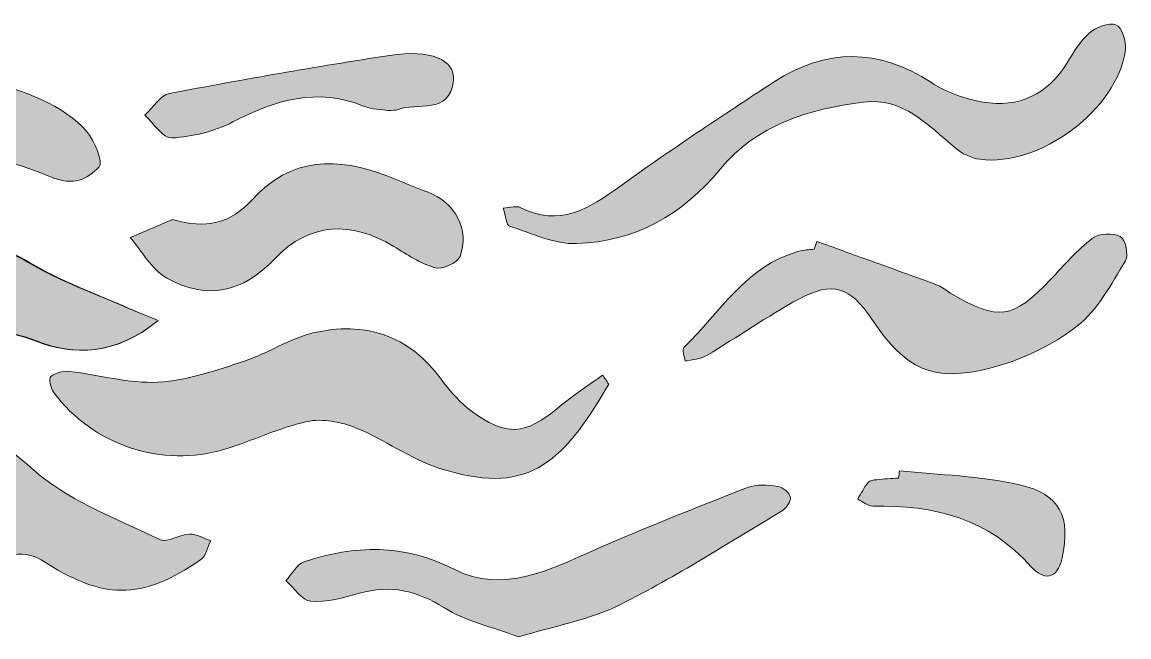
# Model space of a CAD drawing. Header units: centimetres. Extents: x -3.2 to 24.3, y 7.3 to 22.4.
# Drawn here: x 20.764 to 24.186, y 16.534 to 18.434 of the extents above; entities that cross this region are included whole.
import ezdxf

# ---------------------------------------------------------------- set-up
doc = ezdxf.new("R2010")
doc.units = ezdxf.units.CM
doc.header["$MEASUREMENT"] = 0
doc.layers.add('Layer 1', color=7, linetype='Continuous', lineweight=0)

msp = doc.modelspace()

# ---------------------------------------------------------------- hatches: boundary and pattern name
at = {"layer": 'Layer 1', "true_color": 0x000000, "transparency": 33554687}
h = msp.add_hatch(color=18, dxfattribs=at)
h.dxf.hatch_style = 2
edge = h.paths.add_edge_path()
edge.add_spline(control_points=[(22.2516, 17.8587), (22.2754, 17.86), (22.2931, 17.8666), (22.3045, 17.8607), (22.4255, 17.7991), (22.5168, 17.857), (22.6123, 17.9257), (22.7682, 18.0377), (22.9283, 18.1441), (23.0891, 18.2489), (23.2504, 18.3539), (23.4123, 18.3534), (23.576, 18.2467), (23.6226, 18.2164), (23.6799, 18.196), (23.7349, 18.1866), (23.8462, 18.1677), (23.9348, 18.21), (23.9956, 18.3078), (24.0159, 18.3404), (24.0358, 18.3756), (24.0641, 18.3999), (24.0852, 18.4179), (24.1245, 18.4337), (24.1465, 18.4256), (24.1641, 18.4192), (24.1791, 18.3736), (24.1758, 18.348), (24.1522, 18.1651), (23.9114, 17.985), (23.7255, 18.0098), (23.6987, 18.0134), (23.6696, 18.0274), (23.6489, 18.0451), (23.5658, 18.1161), (23.487, 18.2014), (23.3662, 18.1864), (23.1979, 18.1655), (23.0344, 18.1156), (22.9232, 17.98), (22.8051, 17.8361), (22.6595, 17.7552), (22.4781, 17.7491), (22.4096, 17.7468), (22.3393, 17.7811), (22.2713, 17.8031), (22.2615, 17.8062), (22.2597, 17.8341), (22.2516, 17.8587)], knot_values=[0, 0, 0, 0, 1, 1, 1, 2, 2, 2, 3, 3, 3, 4, 4, 4, 5, 5, 5, 6, 6, 6, 7, 7, 7, 8, 8, 8, 9, 9, 9, 10, 10, 10, 11, 11, 11, 12, 12, 12, 13, 13, 13, 14, 14, 14, 15, 15, 15, 16, 16, 16, 16], degree=3, periodic=0)
h = msp.add_hatch(color=18, dxfattribs=at)
h.dxf.hatch_style = 2
edge = h.paths.add_edge_path()
edge.add_spline(control_points=[(21.8953, 18.1602), (21.8761, 18.1635), (21.8458, 18.1633), (21.8199, 18.1739), (21.6753, 18.233), (21.5463, 18.1926), (21.4159, 18.1251), (21.3588, 18.0956), (21.2907, 18.0795), (21.2265, 18.0757), (21.2002, 18.0741), (21.1711, 18.121), (21.1432, 18.1458), (21.1688, 18.169), (21.1915, 18.2075), (21.2204, 18.213), (21.4465, 18.2563), (21.6733, 18.2959), (21.9007, 18.331), (22.0266, 18.3504), (22.1039, 18.3178), (22.0976, 18.2536), (22.0868, 18.1441), (21.9852, 18.1877), (21.9239, 18.1631), (21.9182, 18.1609), (21.9112, 18.1617), (21.8953, 18.1602)], knot_values=[0, 0, 0, 0, 1, 1, 1, 2, 2, 2, 3, 3, 3, 4, 4, 4, 5, 5, 5, 6, 6, 6, 7, 7, 7, 8, 8, 8, 9, 9, 9, 9], degree=3, periodic=0)
h = msp.add_hatch(color=18, dxfattribs=at)
h.dxf.hatch_style = 2
edge = h.paths.add_edge_path()
edge.add_spline(control_points=[(19.5088, 17.9631), (19.5721, 17.9548), (19.6386, 17.9562), (19.6979, 17.9362), (19.8257, 17.8933), (19.929, 17.9352), (20.0296, 18.0077), (20.1126, 18.0674), (20.2011, 18.1199), (20.2809, 18.1835), (20.4549, 18.3223), (20.8264, 18.251), (20.9635, 18.0964), (20.9887, 18.0679), (21.015, 17.9992), (21.0024, 17.9861), (20.9662, 17.9487), (20.9238, 17.9257), (20.8522, 17.9556), (20.666, 18.0334), (20.4783, 18.07), (20.2931, 17.9228), (20.1795, 17.8325), (20.0466, 17.7565), (19.9102, 17.7083), (19.8222, 17.6773), (19.7074, 17.6903), (19.6135, 17.7161), (19.508, 17.7451), (19.4163, 17.7537), (19.3189, 17.7002), (19.2688, 17.6728), (19.2133, 17.6539), (19.1583, 17.6375), (19.1337, 17.6302), (19.0857, 17.6307), (19.0808, 17.6418), (19.07, 17.6665), (19.072, 17.7033), (19.0824, 17.7297), (19.1393, 17.8736), (19.2588, 17.9338), (19.4026, 17.9558), (19.437, 17.961), (19.4729, 17.9565), (19.5081, 17.9565), (19.5083, 17.9587), (19.5086, 17.9609), (19.5088, 17.9631)], knot_values=[0, 0, 0, 0, 1, 1, 1, 2, 2, 2, 3, 3, 3, 4, 4, 4, 5, 5, 5, 6, 6, 6, 7, 7, 7, 8, 8, 8, 9, 9, 9, 10, 10, 10, 11, 11, 11, 12, 12, 12, 13, 13, 13, 14, 14, 14, 15, 15, 15, 16, 16, 16, 16], degree=3, periodic=0)
h = msp.add_hatch(color=18, dxfattribs=at)
h.dxf.hatch_style = 2
edge = h.paths.add_edge_path()
edge.add_spline(control_points=[(21.2306, 17.824), (21.33, 17.7919), (21.4113, 17.8129), (21.4742, 17.8832), (21.5956, 18.0187), (21.74, 18.0172), (21.8951, 17.9573), (21.9369, 17.9412), (21.9779, 17.9231), (22.0199, 17.9076), (22.102, 17.8773), (22.1497, 17.7906), (22.1182, 17.7093), (22.1106, 17.6895), (22.0628, 17.6686), (22.0407, 17.6746), (21.9956, 17.6869), (21.9544, 17.7156), (21.9135, 17.7405), (21.7825, 17.8202), (21.6506, 17.814), (21.5472, 17.7041), (21.4461, 17.5966), (21.3352, 17.5733), (21.2114, 17.6427), (21.1649, 17.6688), (21.1354, 17.7251), (21.0981, 17.7676), (21.1423, 17.7864), (21.1864, 17.8052), (21.2306, 17.824)], knot_values=[0, 0, 0, 0, 1, 1, 1, 2, 2, 2, 3, 3, 3, 4, 4, 4, 5, 5, 5, 6, 6, 6, 7, 7, 7, 8, 8, 8, 9, 9, 9, 10, 10, 10, 10], degree=3, periodic=0)
h = msp.add_hatch(color=18, dxfattribs=at)
h.dxf.hatch_style = 2
edge = h.paths.add_edge_path()
edge.add_spline(control_points=[(23.222, 17.7556), (23.3463, 17.7109), (23.4706, 17.6665), (23.5946, 17.621), (23.6092, 17.6156), (23.6214, 17.6036), (23.6353, 17.5956), (23.7849, 17.5088), (23.8266, 17.5149), (23.9444, 17.6384), (23.9864, 17.6825), (24.0265, 17.7295), (24.0743, 17.7661), (24.0941, 17.7812), (24.1375, 17.7827), (24.1599, 17.7709), (24.1752, 17.7628), (24.1864, 17.7127), (24.176, 17.6959), (24.1317, 17.6242), (24.0902, 17.5431), (24.0259, 17.4935), (23.9495, 17.4346), (23.8547, 17.3893), (23.7609, 17.365), (23.5797, 17.3181), (23.4967, 17.3596), (23.3916, 17.5155), (23.3243, 17.6153), (23.2708, 17.6341), (23.1661, 17.5776), (23.0681, 17.5248), (22.9765, 17.4602), (22.8806, 17.4031), (22.8617, 17.3918), (22.8363, 17.3911), (22.814, 17.3855), (22.8125, 17.4), (22.8041, 17.4216), (22.8106, 17.428), (22.9217, 17.5357), (23.0025, 17.6801), (23.1655, 17.7255), (23.1808, 17.7297), (23.1972, 17.7298), (23.2131, 17.7318), (23.2161, 17.7397), (23.2191, 17.7477), (23.222, 17.7556)], knot_values=[0, 0, 0, 0, 1, 1, 1, 2, 2, 2, 3, 3, 3, 4, 4, 4, 5, 5, 5, 6, 6, 6, 7, 7, 7, 8, 8, 8, 9, 9, 9, 10, 10, 10, 11, 11, 11, 12, 12, 12, 13, 13, 13, 14, 14, 14, 15, 15, 15, 16, 16, 16, 16], degree=3, periodic=0)
h = msp.add_hatch(color=18, dxfattribs=at)
h.dxf.hatch_style = 2
edge = h.paths.add_edge_path()
edge.add_spline(control_points=[(21.1849, 17.5116), (21.0527, 17.4027), (20.9215, 17.4032), (20.8041, 17.4482), (20.629, 17.5152), (20.4958, 17.467), (20.3666, 17.3437), (20.3111, 17.2909), (20.2424, 17.2538), (20.1807, 17.2082), (19.9901, 17.0674), (19.8078, 17.1407), (19.6273, 17.2334), (19.6131, 17.2407), (19.6076, 17.2674), (19.5981, 17.285), (19.6165, 17.2925), (19.6345, 17.3049), (19.6533, 17.3066), (19.7161, 17.3121), (19.7802, 17.3081), (19.8422, 17.3182), (19.9539, 17.3366), (20.0536, 17.3788), (20.1331, 17.4743), (20.2389, 17.6013), (20.3497, 17.7248), (20.5243, 17.7457), (20.6176, 17.7569), (20.6987, 17.7418), (20.7829, 17.6912), (20.8811, 17.632), (20.9909, 17.5945), (21.0957, 17.5479), (21.1191, 17.5376), (21.1431, 17.5286), (21.1849, 17.5116)], knot_values=[0, 0, 0, 0, 1, 1, 1, 2, 2, 2, 3, 3, 3, 4, 4, 4, 5, 5, 5, 6, 6, 6, 7, 7, 7, 8, 8, 8, 9, 9, 9, 10, 10, 10, 11, 11, 11, 12, 12, 12, 12], degree=3, periodic=0)
h = msp.add_hatch(color=18, dxfattribs=at)
h.dxf.hatch_style = 2
edge = h.paths.add_edge_path()
edge.add_spline(control_points=[(22.5781, 17.3147), (22.4299, 17.0577), (22.3189, 16.9692), (22.0525, 17.0553), (21.9634, 17.0841), (21.8848, 17.1437), (21.7974, 17.1791), (21.751, 17.1979), (21.6927, 17.2093), (21.6452, 17.1989), (21.5585, 17.1801), (21.4769, 17.1394), (21.3914, 17.1136), (21.196, 17.0545), (20.9827, 17.126), (20.8616, 17.2895), (20.8522, 17.3022), (20.8466, 17.3341), (20.8526, 17.3385), (20.8682, 17.3496), (20.8919, 17.3563), (20.9112, 17.3541), (21.0028, 17.3437), (21.0947, 17.3159), (21.185, 17.3208), (21.2748, 17.3256), (21.3644, 17.3575), (21.4514, 17.3858), (21.5238, 17.4093), (21.5899, 17.4554), (21.6632, 17.4728), (21.8232, 17.5106), (21.9598, 17.4672), (22.0606, 17.3293), (22.0867, 17.2936), (22.1174, 17.2589), (22.1524, 17.2324), (22.2601, 17.151), (22.3205, 17.1565), (22.4238, 17.2436), (22.4665, 17.2796), (22.5139, 17.3098), (22.5592, 17.3426), (22.5655, 17.3333), (22.5718, 17.324), (22.5781, 17.3147)], knot_values=[0, 0, 0, 0, 1, 1, 1, 2, 2, 2, 3, 3, 3, 4, 4, 4, 5, 5, 5, 6, 6, 6, 7, 7, 7, 8, 8, 8, 9, 9, 9, 10, 10, 10, 11, 11, 11, 12, 12, 12, 13, 13, 13, 14, 14, 14, 15, 15, 15, 15], degree=3, periodic=0)
h = msp.add_hatch(color=18, dxfattribs=at)
h.dxf.hatch_style = 2
edge = h.paths.add_edge_path()
edge.add_spline(control_points=[(20.5226, 17.1782), (20.6392, 17.2004), (20.7196, 17.115), (20.8174, 17.0348), (20.9249, 16.9465), (21.0636, 16.8949), (21.1918, 16.8339), (21.2138, 16.8234), (21.2512, 16.85), (21.2817, 16.8509), (21.3034, 16.8515), (21.3255, 16.8378), (21.3474, 16.8305), (21.3375, 16.8107), (21.3328, 16.7833), (21.3168, 16.7723), (21.131, 16.6446), (21.0132, 16.647), (20.8236, 16.7716), (20.799, 16.7877), (20.7565, 16.7939), (20.7287, 16.7849), (20.5586, 16.7296), (20.5033, 16.7471), (20.4026, 16.8902), (20.3901, 16.9079), (20.3542, 16.9177), (20.3296, 16.917), (20.2433, 16.9146), (20.1572, 16.9052), (20.071, 16.9003), (20.0361, 16.8983), (19.9978, 16.8927), (19.9667, 16.9041), (19.9341, 16.916), (19.9083, 16.9464), (19.8796, 16.9686), (19.9049, 16.9933), (19.926, 17.0309), (19.9561, 17.0407), (20.1345, 17.0987), (20.3038, 17.1947), (20.5226, 17.1782)], knot_values=[0, 0, 0, 0, 1, 1, 1, 2, 2, 2, 3, 3, 3, 4, 4, 4, 5, 5, 5, 6, 6, 6, 7, 7, 7, 8, 8, 8, 9, 9, 9, 10, 10, 10, 11, 11, 11, 12, 12, 12, 13, 13, 13, 14, 14, 14, 14], degree=3, periodic=0)
h = msp.add_hatch(color=18, dxfattribs=at)
h.dxf.hatch_style = 2
edge = h.paths.add_edge_path()
edge.add_spline(control_points=[(23.4774, 17.0469), (23.6012, 17.0335), (23.7277, 17.0317), (23.8482, 17.0037), (23.9759, 16.974), (24.007, 16.9031), (23.9801, 16.7774), (23.9651, 16.7073), (23.9208, 16.7092), (23.8855, 16.7492), (23.7535, 16.8989), (23.5843, 16.9417), (23.3948, 16.9378), (23.3793, 16.9375), (23.3636, 16.952), (23.348, 16.9596), (23.3585, 16.977), (23.3676, 16.9955), (23.3803, 17.0111), (23.3852, 17.0172), (23.3979, 17.0183), (23.4073, 17.0193), (23.4294, 17.0217), (23.4517, 17.0227), (23.4739, 17.0243), (23.4751, 17.0318), (23.4762, 17.0394), (23.4774, 17.0469)], knot_values=[0, 0, 0, 0, 1, 1, 1, 2, 2, 2, 3, 3, 3, 4, 4, 4, 5, 5, 5, 6, 6, 6, 7, 7, 7, 8, 8, 8, 9, 9, 9, 9], degree=3, periodic=0)
h = msp.add_hatch(color=18, dxfattribs=at)
h.dxf.hatch_style = 2
edge = h.paths.add_edge_path()
edge.add_spline(control_points=[(22.2997, 16.5335), (22.2157, 16.565), (22.135, 16.5816), (22.07, 16.623), (21.985, 16.6772), (21.9033, 16.6949), (21.8074, 16.6681), (21.7583, 16.6543), (21.7061, 16.6401), (21.6567, 16.6439), (21.6296, 16.6459), (21.6054, 16.6849), (21.5798, 16.7072), (21.5984, 16.7272), (21.6134, 16.7582), (21.636, 16.7656), (21.7927, 16.8171), (21.9433, 16.8222), (22.0998, 16.7425), (22.2518, 16.6651), (22.3973, 16.7422), (22.5393, 16.8042), (22.6935, 16.8716), (22.8499, 16.934), (23.0067, 16.995), (23.0348, 17.0059), (23.0703, 17.0027), (23.1014, 16.9985), (23.1162, 16.9964), (23.1373, 16.9781), (23.1397, 16.9645), (23.1418, 16.9518), (23.1263, 16.9297), (23.1126, 16.9216), (22.9483, 16.8239), (22.7867, 16.7202), (22.6162, 16.6345), (22.5189, 16.5855), (22.4065, 16.5664), (22.2997, 16.5335)], knot_values=[0, 0, 0, 0, 1, 1, 1, 2, 2, 2, 3, 3, 3, 4, 4, 4, 5, 5, 5, 6, 6, 6, 7, 7, 7, 8, 8, 8, 9, 9, 9, 10, 10, 10, 11, 11, 11, 12, 12, 12, 13, 13, 13, 13], degree=3, periodic=0)

# ---------------------------------------------------------------- linework, layer by layer
at = {"layer": 'Layer 1', "color": 18, "lineweight": 0, "true_color": 0x000000}
for points, knots in [([(22.2516, 17.8587), (22.2754, 17.86), (22.2931, 17.8666), (22.3045, 17.8607), (22.4255, 17.7991), (22.5168, 17.857), (22.6123, 17.9257), (22.7682, 18.0377), (22.9283, 18.1441), (23.0891, 18.2489), (23.2504, 18.3539), (23.4123, 18.3534), (23.576, 18.2467), (23.6226, 18.2164), (23.6799, 18.196), (23.7349, 18.1866), (23.8462, 18.1677), (23.9348, 18.21), (23.9956, 18.3078), (24.0159, 18.3404), (24.0358, 18.3756), (24.0641, 18.3999), (24.0852, 18.4179), (24.1245, 18.4337), (24.1465, 18.4256), (24.1641, 18.4192), (24.1791, 18.3736), (24.1758, 18.348), (24.1522, 18.1651), (23.9114, 17.985), (23.7255, 18.0098), (23.6987, 18.0134), (23.6696, 18.0274), (23.6489, 18.0451), (23.5658, 18.1161), (23.487, 18.2014), (23.3662, 18.1864), (23.1979, 18.1655), (23.0344, 18.1156), (22.9232, 17.98), (22.8051, 17.8361), (22.6595, 17.7552), (22.4781, 17.7491), (22.4096, 17.7468), (22.3393, 17.7811), (22.2713, 17.8031), (22.2615, 17.8062), (22.2597, 17.8341), (22.2516, 17.8587)], [0, 0, 0, 0, 1, 1, 1, 2, 2, 2, 3, 3, 3, 4, 4, 4, 5, 5, 5, 6, 6, 6, 7, 7, 7, 8, 8, 8, 9, 9, 9, 10, 10, 10, 11, 11, 11, 12, 12, 12, 13, 13, 13, 14, 14, 14, 15, 15, 15, 16, 16, 16, 16]), ([(22.2516, 17.8587), (22.2754, 17.86), (22.2931, 17.8666), (22.3045, 17.8607), (22.4255, 17.7991), (22.5168, 17.857), (22.6123, 17.9257), (22.7682, 18.0377), (22.9283, 18.1441), (23.0891, 18.2489), (23.2504, 18.3539), (23.4123, 18.3534), (23.576, 18.2467), (23.6226, 18.2164), (23.6799, 18.196), (23.7349, 18.1866), (23.8462, 18.1677), (23.9348, 18.21), (23.9956, 18.3078), (24.0159, 18.3404), (24.0358, 18.3756), (24.0641, 18.3999), (24.0852, 18.4179), (24.1245, 18.4337), (24.1465, 18.4256), (24.1641, 18.4192), (24.1791, 18.3736), (24.1758, 18.348), (24.1522, 18.1651), (23.9114, 17.985), (23.7255, 18.0098), (23.6987, 18.0134), (23.6696, 18.0274), (23.6489, 18.0451), (23.5658, 18.1161), (23.487, 18.2014), (23.3662, 18.1864), (23.1979, 18.1655), (23.0344, 18.1156), (22.9232, 17.98), (22.8051, 17.8361), (22.6595, 17.7552), (22.4781, 17.7491), (22.4096, 17.7468), (22.3393, 17.7811), (22.2713, 17.8031), (22.2615, 17.8062), (22.2597, 17.8341), (22.2516, 17.8587)], [0, 0, 0, 0, 1, 1, 1, 2, 2, 2, 3, 3, 3, 4, 4, 4, 5, 5, 5, 6, 6, 6, 7, 7, 7, 8, 8, 8, 9, 9, 9, 10, 10, 10, 11, 11, 11, 12, 12, 12, 13, 13, 13, 14, 14, 14, 15, 15, 15, 16, 16, 16, 16]), ([(21.8953, 18.1602), (21.8761, 18.1635), (21.8458, 18.1633), (21.8199, 18.1739), (21.6753, 18.233), (21.5463, 18.1926), (21.4159, 18.1251), (21.3588, 18.0956), (21.2907, 18.0795), (21.2265, 18.0757), (21.2002, 18.0741), (21.1711, 18.121), (21.1432, 18.1458), (21.1688, 18.169), (21.1915, 18.2075), (21.2204, 18.213), (21.4465, 18.2563), (21.6733, 18.2959), (21.9007, 18.331), (22.0266, 18.3504), (22.1039, 18.3178), (22.0976, 18.2536), (22.0868, 18.1441), (21.9852, 18.1877), (21.9239, 18.1631), (21.9182, 18.1609), (21.9112, 18.1617), (21.8953, 18.1602)], [0, 0, 0, 0, 1, 1, 1, 2, 2, 2, 3, 3, 3, 4, 4, 4, 5, 5, 5, 6, 6, 6, 7, 7, 7, 8, 8, 8, 9, 9, 9, 9]), ([(21.8953, 18.1602), (21.8761, 18.1635), (21.8458, 18.1633), (21.8199, 18.1739), (21.6753, 18.233), (21.5463, 18.1926), (21.4159, 18.1251), (21.3588, 18.0956), (21.2907, 18.0795), (21.2265, 18.0757), (21.2002, 18.0741), (21.1711, 18.121), (21.1432, 18.1458), (21.1688, 18.169), (21.1915, 18.2075), (21.2204, 18.213), (21.4465, 18.2563), (21.6733, 18.2959), (21.9007, 18.331), (22.0266, 18.3504), (22.1039, 18.3178), (22.0976, 18.2536), (22.0868, 18.1441), (21.9852, 18.1877), (21.9239, 18.1631), (21.9182, 18.1609), (21.9112, 18.1617), (21.8953, 18.1602)], [0, 0, 0, 0, 1, 1, 1, 2, 2, 2, 3, 3, 3, 4, 4, 4, 5, 5, 5, 6, 6, 6, 7, 7, 7, 8, 8, 8, 9, 9, 9, 9]), ([(19.5088, 17.9631), (19.5721, 17.9548), (19.6386, 17.9562), (19.6979, 17.9362), (19.8257, 17.8933), (19.929, 17.9352), (20.0296, 18.0077), (20.1126, 18.0674), (20.2011, 18.1199), (20.2809, 18.1835), (20.4549, 18.3223), (20.8264, 18.251), (20.9635, 18.0964), (20.9887, 18.0679), (21.015, 17.9992), (21.0024, 17.9861), (20.9662, 17.9487), (20.9238, 17.9257), (20.8522, 17.9556), (20.666, 18.0334), (20.4783, 18.07), (20.2931, 17.9228), (20.1795, 17.8325), (20.0466, 17.7565), (19.9102, 17.7083), (19.8222, 17.6773), (19.7074, 17.6903), (19.6135, 17.7161), (19.508, 17.7451), (19.4163, 17.7537), (19.3189, 17.7002), (19.2688, 17.6728), (19.2133, 17.6539), (19.1583, 17.6375), (19.1337, 17.6302), (19.0857, 17.6307), (19.0808, 17.6418), (19.07, 17.6665), (19.072, 17.7033), (19.0824, 17.7297), (19.1393, 17.8736), (19.2588, 17.9338), (19.4026, 17.9558), (19.437, 17.961), (19.4729, 17.9565), (19.5081, 17.9565), (19.5083, 17.9587), (19.5086, 17.9609), (19.5088, 17.9631)], [0, 0, 0, 0, 1, 1, 1, 2, 2, 2, 3, 3, 3, 4, 4, 4, 5, 5, 5, 6, 6, 6, 7, 7, 7, 8, 8, 8, 9, 9, 9, 10, 10, 10, 11, 11, 11, 12, 12, 12, 13, 13, 13, 14, 14, 14, 15, 15, 15, 16, 16, 16, 16]), ([(19.5088, 17.9631), (19.5721, 17.9548), (19.6386, 17.9562), (19.6979, 17.9362), (19.8257, 17.8933), (19.929, 17.9352), (20.0296, 18.0077), (20.1126, 18.0674), (20.2011, 18.1199), (20.2809, 18.1835), (20.4549, 18.3223), (20.8264, 18.251), (20.9635, 18.0964), (20.9887, 18.0679), (21.015, 17.9992), (21.0024, 17.9861), (20.9662, 17.9487), (20.9238, 17.9257), (20.8522, 17.9556), (20.666, 18.0334), (20.4783, 18.07), (20.2931, 17.9228), (20.1795, 17.8325), (20.0466, 17.7565), (19.9102, 17.7083), (19.8222, 17.6773), (19.7074, 17.6903), (19.6135, 17.7161), (19.508, 17.7451), (19.4163, 17.7537), (19.3189, 17.7002), (19.2688, 17.6728), (19.2133, 17.6539), (19.1583, 17.6375), (19.1337, 17.6302), (19.0857, 17.6307), (19.0808, 17.6418), (19.07, 17.6665), (19.072, 17.7033), (19.0824, 17.7297), (19.1393, 17.8736), (19.2588, 17.9338), (19.4026, 17.9558), (19.437, 17.961), (19.4729, 17.9565), (19.5081, 17.9565), (19.5083, 17.9587), (19.5086, 17.9609), (19.5088, 17.9631)], [0, 0, 0, 0, 1, 1, 1, 2, 2, 2, 3, 3, 3, 4, 4, 4, 5, 5, 5, 6, 6, 6, 7, 7, 7, 8, 8, 8, 9, 9, 9, 10, 10, 10, 11, 11, 11, 12, 12, 12, 13, 13, 13, 14, 14, 14, 15, 15, 15, 16, 16, 16, 16]), ([(21.2306, 17.824), (21.33, 17.7919), (21.4113, 17.8129), (21.4742, 17.8832), (21.5956, 18.0187), (21.74, 18.0172), (21.8951, 17.9573), (21.9369, 17.9412), (21.9779, 17.9231), (22.0199, 17.9076), (22.102, 17.8773), (22.1497, 17.7906), (22.1182, 17.7093), (22.1106, 17.6895), (22.0628, 17.6686), (22.0407, 17.6746), (21.9956, 17.6869), (21.9544, 17.7156), (21.9135, 17.7405), (21.7825, 17.8202), (21.6506, 17.814), (21.5472, 17.7041), (21.4461, 17.5966), (21.3352, 17.5733), (21.2114, 17.6427), (21.1649, 17.6688), (21.1354, 17.7251), (21.0981, 17.7676), (21.1423, 17.7864), (21.1864, 17.8052), (21.2306, 17.824)], [0, 0, 0, 0, 1, 1, 1, 2, 2, 2, 3, 3, 3, 4, 4, 4, 5, 5, 5, 6, 6, 6, 7, 7, 7, 8, 8, 8, 9, 9, 9, 10, 10, 10, 10]), ([(21.2306, 17.824), (21.33, 17.7919), (21.4113, 17.8129), (21.4742, 17.8832), (21.5956, 18.0187), (21.74, 18.0172), (21.8951, 17.9573), (21.9369, 17.9412), (21.9779, 17.9231), (22.0199, 17.9076), (22.102, 17.8773), (22.1497, 17.7906), (22.1182, 17.7093), (22.1106, 17.6895), (22.0628, 17.6686), (22.0407, 17.6746), (21.9956, 17.6869), (21.9544, 17.7156), (21.9135, 17.7405), (21.7825, 17.8202), (21.6506, 17.814), (21.5472, 17.7041), (21.4461, 17.5966), (21.3352, 17.5733), (21.2114, 17.6427), (21.1649, 17.6688), (21.1354, 17.7251), (21.0981, 17.7676), (21.1423, 17.7864), (21.1864, 17.8052), (21.2306, 17.824)], [0, 0, 0, 0, 1, 1, 1, 2, 2, 2, 3, 3, 3, 4, 4, 4, 5, 5, 5, 6, 6, 6, 7, 7, 7, 8, 8, 8, 9, 9, 9, 10, 10, 10, 10]), ([(23.222, 17.7556), (23.3463, 17.7109), (23.4706, 17.6665), (23.5946, 17.621), (23.6092, 17.6156), (23.6214, 17.6036), (23.6353, 17.5956), (23.7849, 17.5088), (23.8266, 17.5149), (23.9444, 17.6384), (23.9864, 17.6825), (24.0265, 17.7295), (24.0743, 17.7661), (24.0941, 17.7812), (24.1375, 17.7827), (24.1599, 17.7709), (24.1752, 17.7628), (24.1864, 17.7127), (24.176, 17.6959), (24.1317, 17.6242), (24.0902, 17.5431), (24.0259, 17.4935), (23.9495, 17.4346), (23.8547, 17.3893), (23.7609, 17.365), (23.5797, 17.3181), (23.4967, 17.3596), (23.3916, 17.5155), (23.3243, 17.6153), (23.2708, 17.6341), (23.1661, 17.5776), (23.0681, 17.5248), (22.9765, 17.4602), (22.8806, 17.4031), (22.8617, 17.3918), (22.8363, 17.3911), (22.814, 17.3855), (22.8125, 17.4), (22.8041, 17.4216), (22.8106, 17.428), (22.9217, 17.5357), (23.0025, 17.6801), (23.1655, 17.7255), (23.1808, 17.7297), (23.1972, 17.7298), (23.2131, 17.7318), (23.2161, 17.7397), (23.2191, 17.7477), (23.222, 17.7556)], [0, 0, 0, 0, 1, 1, 1, 2, 2, 2, 3, 3, 3, 4, 4, 4, 5, 5, 5, 6, 6, 6, 7, 7, 7, 8, 8, 8, 9, 9, 9, 10, 10, 10, 11, 11, 11, 12, 12, 12, 13, 13, 13, 14, 14, 14, 15, 15, 15, 16, 16, 16, 16]), ([(23.222, 17.7556), (23.3463, 17.7109), (23.4706, 17.6665), (23.5946, 17.621), (23.6092, 17.6156), (23.6214, 17.6036), (23.6353, 17.5956), (23.7849, 17.5088), (23.8266, 17.5149), (23.9444, 17.6384), (23.9864, 17.6825), (24.0265, 17.7295), (24.0743, 17.7661), (24.0941, 17.7812), (24.1375, 17.7827), (24.1599, 17.7709), (24.1752, 17.7628), (24.1864, 17.7127), (24.176, 17.6959), (24.1317, 17.6242), (24.0902, 17.5431), (24.0259, 17.4935), (23.9495, 17.4346), (23.8547, 17.3893), (23.7609, 17.365), (23.5797, 17.3181), (23.4967, 17.3596), (23.3916, 17.5155), (23.3243, 17.6153), (23.2708, 17.6341), (23.1661, 17.5776), (23.0681, 17.5248), (22.9765, 17.4602), (22.8806, 17.4031), (22.8617, 17.3918), (22.8363, 17.3911), (22.814, 17.3855), (22.8125, 17.4), (22.8041, 17.4216), (22.8106, 17.428), (22.9217, 17.5357), (23.0025, 17.6801), (23.1655, 17.7255), (23.1808, 17.7297), (23.1972, 17.7298), (23.2131, 17.7318), (23.2161, 17.7397), (23.2191, 17.7477), (23.222, 17.7556)], [0, 0, 0, 0, 1, 1, 1, 2, 2, 2, 3, 3, 3, 4, 4, 4, 5, 5, 5, 6, 6, 6, 7, 7, 7, 8, 8, 8, 9, 9, 9, 10, 10, 10, 11, 11, 11, 12, 12, 12, 13, 13, 13, 14, 14, 14, 15, 15, 15, 16, 16, 16, 16]), ([(21.1849, 17.5116), (21.0527, 17.4027), (20.9215, 17.4032), (20.8041, 17.4482), (20.629, 17.5152), (20.4958, 17.467), (20.3666, 17.3437), (20.3111, 17.2909), (20.2424, 17.2538), (20.1807, 17.2082), (19.9901, 17.0674), (19.8078, 17.1407), (19.6273, 17.2334), (19.6131, 17.2407), (19.6076, 17.2674), (19.5981, 17.285), (19.6165, 17.2925), (19.6345, 17.3049), (19.6533, 17.3066), (19.7161, 17.3121), (19.7802, 17.3081), (19.8422, 17.3182), (19.9539, 17.3366), (20.0536, 17.3788), (20.1331, 17.4743), (20.2389, 17.6013), (20.3497, 17.7248), (20.5243, 17.7457), (20.6176, 17.7569), (20.6987, 17.7418), (20.7829, 17.6912), (20.8811, 17.632), (20.9909, 17.5945), (21.0957, 17.5479), (21.1191, 17.5376), (21.1431, 17.5286), (21.1849, 17.5116)], [0, 0, 0, 0, 1, 1, 1, 2, 2, 2, 3, 3, 3, 4, 4, 4, 5, 5, 5, 6, 6, 6, 7, 7, 7, 8, 8, 8, 9, 9, 9, 10, 10, 10, 11, 11, 11, 12, 12, 12, 12]), ([(21.1849, 17.5116), (21.0542, 17.4027), (20.9244, 17.4032), (20.8084, 17.4482), (20.6353, 17.5152), (20.5035, 17.467), (20.3758, 17.3437), (20.321, 17.2909), (20.253, 17.2538), (20.192, 17.2082), (20.0036, 17.0674), (19.8233, 17.1407), (19.6448, 17.2334), (19.6307, 17.2407), (19.6254, 17.2674), (19.616, 17.285), (19.6341, 17.2925), (19.6519, 17.3049), (19.6705, 17.3066), (19.7327, 17.3121), (19.796, 17.3081), (19.8573, 17.3182), (19.9678, 17.3366), (20.0663, 17.3788), (20.1449, 17.4743), (20.2496, 17.6013), (20.3591, 17.7248), (20.5317, 17.7457), (20.624, 17.7569), (20.7042, 17.7418), (20.7874, 17.6912), (20.8845, 17.632), (20.993, 17.5945), (21.0967, 17.5479), (21.1199, 17.5376), (21.1435, 17.5286), (21.1849, 17.5116)], [0, 0, 0, 0, 1, 1, 1, 2, 2, 2, 3, 3, 3, 4, 4, 4, 5, 5, 5, 6, 6, 6, 7, 7, 7, 8, 8, 8, 9, 9, 9, 10, 10, 10, 11, 11, 11, 12, 12, 12, 12]), ([(22.5781, 17.3147), (22.4299, 17.0577), (22.3189, 16.9692), (22.0525, 17.0553), (21.9634, 17.0841), (21.8848, 17.1437), (21.7974, 17.1791), (21.751, 17.1979), (21.6927, 17.2093), (21.6452, 17.1989), (21.5585, 17.1801), (21.4769, 17.1394), (21.3914, 17.1136), (21.196, 17.0545), (20.9827, 17.126), (20.8616, 17.2895), (20.8522, 17.3022), (20.8466, 17.3341), (20.8526, 17.3385), (20.8682, 17.3496), (20.8919, 17.3563), (20.9112, 17.3541), (21.0028, 17.3437), (21.0947, 17.3159), (21.185, 17.3208), (21.2748, 17.3256), (21.3644, 17.3575), (21.4514, 17.3858), (21.5238, 17.4093), (21.5899, 17.4554), (21.6632, 17.4728), (21.8232, 17.5106), (21.9598, 17.4672), (22.0606, 17.3293), (22.0867, 17.2936), (22.1174, 17.2589), (22.1524, 17.2324), (22.2601, 17.151), (22.3205, 17.1565), (22.4238, 17.2436), (22.4665, 17.2796), (22.5139, 17.3098), (22.5592, 17.3426), (22.5655, 17.3333), (22.5718, 17.324), (22.5781, 17.3147)], [0, 0, 0, 0, 1, 1, 1, 2, 2, 2, 3, 3, 3, 4, 4, 4, 5, 5, 5, 6, 6, 6, 7, 7, 7, 8, 8, 8, 9, 9, 9, 10, 10, 10, 11, 11, 11, 12, 12, 12, 13, 13, 13, 14, 14, 14, 15, 15, 15, 15]), ([(22.5781, 17.3147), (22.4299, 17.0577), (22.3189, 16.9692), (22.0525, 17.0553), (21.9634, 17.0841), (21.8848, 17.1437), (21.7974, 17.1791), (21.751, 17.1979), (21.6927, 17.2093), (21.6452, 17.1989), (21.5585, 17.1801), (21.4769, 17.1394), (21.3914, 17.1136), (21.196, 17.0545), (20.9827, 17.126), (20.8616, 17.2895), (20.8522, 17.3022), (20.8466, 17.3341), (20.8526, 17.3385), (20.8682, 17.3496), (20.8919, 17.3563), (20.9112, 17.3541), (21.0028, 17.3437), (21.0947, 17.3159), (21.185, 17.3208), (21.2748, 17.3256), (21.3644, 17.3575), (21.4514, 17.3858), (21.5238, 17.4093), (21.5899, 17.4554), (21.6632, 17.4728), (21.8232, 17.5106), (21.9598, 17.4672), (22.0606, 17.3293), (22.0867, 17.2936), (22.1174, 17.2589), (22.1524, 17.2324), (22.2601, 17.151), (22.3205, 17.1565), (22.4238, 17.2436), (22.4665, 17.2796), (22.5139, 17.3098), (22.5592, 17.3426), (22.5655, 17.3333), (22.5718, 17.324), (22.5781, 17.3147)], [0, 0, 0, 0, 1, 1, 1, 2, 2, 2, 3, 3, 3, 4, 4, 4, 5, 5, 5, 6, 6, 6, 7, 7, 7, 8, 8, 8, 9, 9, 9, 10, 10, 10, 11, 11, 11, 12, 12, 12, 13, 13, 13, 14, 14, 14, 15, 15, 15, 15]), ([(20.5226, 17.1782), (20.6392, 17.2004), (20.7196, 17.115), (20.8174, 17.0348), (20.9249, 16.9465), (21.0636, 16.8949), (21.1918, 16.8339), (21.2138, 16.8234), (21.2512, 16.85), (21.2817, 16.8509), (21.3034, 16.8515), (21.3255, 16.8378), (21.3474, 16.8305), (21.3375, 16.8107), (21.3328, 16.7833), (21.3168, 16.7723), (21.131, 16.6446), (21.0132, 16.647), (20.8236, 16.7716), (20.799, 16.7877), (20.7565, 16.7939), (20.7287, 16.7849), (20.5586, 16.7296), (20.5033, 16.7471), (20.4026, 16.8902), (20.3901, 16.9079), (20.3542, 16.9177), (20.3296, 16.917), (20.2433, 16.9146), (20.1572, 16.9052), (20.071, 16.9003), (20.0361, 16.8983), (19.9978, 16.8927), (19.9667, 16.9041), (19.9341, 16.916), (19.9083, 16.9464), (19.8796, 16.9686), (19.9049, 16.9933), (19.926, 17.0309), (19.9561, 17.0407), (20.1345, 17.0987), (20.3038, 17.1947), (20.5226, 17.1782)], [0, 0, 0, 0, 1, 1, 1, 2, 2, 2, 3, 3, 3, 4, 4, 4, 5, 5, 5, 6, 6, 6, 7, 7, 7, 8, 8, 8, 9, 9, 9, 10, 10, 10, 11, 11, 11, 12, 12, 12, 13, 13, 13, 14, 14, 14, 14]), ([(20.5226, 17.1782), (20.6392, 17.2004), (20.7196, 17.115), (20.8174, 17.0348), (20.9249, 16.9465), (21.0636, 16.8949), (21.1918, 16.8339), (21.2138, 16.8234), (21.2512, 16.85), (21.2817, 16.8509), (21.3034, 16.8515), (21.3255, 16.8378), (21.3474, 16.8305), (21.3375, 16.8107), (21.3328, 16.7833), (21.3168, 16.7723), (21.131, 16.6446), (21.0132, 16.647), (20.8236, 16.7716), (20.799, 16.7877), (20.7565, 16.7939), (20.7287, 16.7849), (20.5586, 16.7296), (20.5033, 16.7471), (20.4026, 16.8902), (20.3901, 16.9079), (20.3542, 16.9177), (20.3296, 16.917), (20.2433, 16.9146), (20.1572, 16.9052), (20.071, 16.9003), (20.0361, 16.8983), (19.9978, 16.8927), (19.9667, 16.9041), (19.9341, 16.916), (19.9083, 16.9464), (19.8796, 16.9686), (19.9049, 16.9933), (19.926, 17.0309), (19.9561, 17.0407), (20.1345, 17.0987), (20.3038, 17.1947), (20.5226, 17.1782)], [0, 0, 0, 0, 1, 1, 1, 2, 2, 2, 3, 3, 3, 4, 4, 4, 5, 5, 5, 6, 6, 6, 7, 7, 7, 8, 8, 8, 9, 9, 9, 10, 10, 10, 11, 11, 11, 12, 12, 12, 13, 13, 13, 14, 14, 14, 14]), ([(23.4774, 17.0469), (23.6012, 17.0335), (23.7277, 17.0317), (23.8482, 17.0037), (23.9759, 16.974), (24.007, 16.9031), (23.9801, 16.7774), (23.9651, 16.7073), (23.9208, 16.7092), (23.8855, 16.7492), (23.7535, 16.8989), (23.5843, 16.9417), (23.3948, 16.9378), (23.3793, 16.9375), (23.3636, 16.952), (23.348, 16.9596), (23.3585, 16.977), (23.3676, 16.9955), (23.3803, 17.0111), (23.3852, 17.0172), (23.3979, 17.0183), (23.4073, 17.0193), (23.4294, 17.0217), (23.4517, 17.0227), (23.4739, 17.0243), (23.4751, 17.0318), (23.4762, 17.0394), (23.4774, 17.0469)], [0, 0, 0, 0, 1, 1, 1, 2, 2, 2, 3, 3, 3, 4, 4, 4, 5, 5, 5, 6, 6, 6, 7, 7, 7, 8, 8, 8, 9, 9, 9, 9]), ([(23.4774, 17.0469), (23.6012, 17.0335), (23.7277, 17.0317), (23.8482, 17.0037), (23.9759, 16.974), (24.007, 16.9031), (23.9801, 16.7774), (23.9651, 16.7073), (23.9208, 16.7092), (23.8855, 16.7492), (23.7535, 16.8989), (23.5843, 16.9417), (23.3948, 16.9378), (23.3793, 16.9375), (23.3636, 16.952), (23.348, 16.9596), (23.3585, 16.977), (23.3676, 16.9955), (23.3803, 17.0111), (23.3852, 17.0172), (23.3979, 17.0183), (23.4073, 17.0193), (23.4294, 17.0217), (23.4517, 17.0227), (23.4739, 17.0243), (23.4751, 17.0318), (23.4762, 17.0394), (23.4774, 17.0469)], [0, 0, 0, 0, 1, 1, 1, 2, 2, 2, 3, 3, 3, 4, 4, 4, 5, 5, 5, 6, 6, 6, 7, 7, 7, 8, 8, 8, 9, 9, 9, 9]), ([(22.2997, 16.5335), (22.2157, 16.565), (22.135, 16.5816), (22.07, 16.623), (21.985, 16.6772), (21.9033, 16.6949), (21.8074, 16.6681), (21.7583, 16.6543), (21.7061, 16.6401), (21.6567, 16.6439), (21.6296, 16.6459), (21.6054, 16.6849), (21.5798, 16.7072), (21.5984, 16.7272), (21.6134, 16.7582), (21.636, 16.7656), (21.7927, 16.8171), (21.9433, 16.8222), (22.0998, 16.7425), (22.2518, 16.6651), (22.3973, 16.7422), (22.5393, 16.8042), (22.6935, 16.8716), (22.8499, 16.934), (23.0067, 16.995), (23.0348, 17.0059), (23.0703, 17.0027), (23.1014, 16.9985), (23.1162, 16.9964), (23.1373, 16.9781), (23.1397, 16.9645), (23.1418, 16.9518), (23.1263, 16.9297), (23.1126, 16.9216), (22.9483, 16.8239), (22.7867, 16.7202), (22.6162, 16.6345), (22.5189, 16.5855), (22.4065, 16.5664), (22.2997, 16.5335)], [0, 0, 0, 0, 1, 1, 1, 2, 2, 2, 3, 3, 3, 4, 4, 4, 5, 5, 5, 6, 6, 6, 7, 7, 7, 8, 8, 8, 9, 9, 9, 10, 10, 10, 11, 11, 11, 12, 12, 12, 13, 13, 13, 13]), ([(22.2997, 16.5335), (22.2157, 16.565), (22.135, 16.5816), (22.07, 16.623), (21.985, 16.6772), (21.9033, 16.6949), (21.8074, 16.6681), (21.7583, 16.6543), (21.7061, 16.6401), (21.6567, 16.6439), (21.6296, 16.6459), (21.6054, 16.6849), (21.5798, 16.7072), (21.5984, 16.7272), (21.6134, 16.7582), (21.636, 16.7656), (21.7927, 16.8171), (21.9433, 16.8222), (22.0998, 16.7425), (22.2518, 16.6651), (22.3973, 16.7422), (22.5393, 16.8042), (22.6935, 16.8716), (22.8499, 16.934), (23.0067, 16.995), (23.0348, 17.0059), (23.0703, 17.0027), (23.1014, 16.9985), (23.1162, 16.9964), (23.1373, 16.9781), (23.1397, 16.9645), (23.1418, 16.9518), (23.1263, 16.9297), (23.1126, 16.9216), (22.9483, 16.8239), (22.7867, 16.7202), (22.6162, 16.6345), (22.5189, 16.5855), (22.4065, 16.5664), (22.2997, 16.5335)], [0, 0, 0, 0, 1, 1, 1, 2, 2, 2, 3, 3, 3, 4, 4, 4, 5, 5, 5, 6, 6, 6, 7, 7, 7, 8, 8, 8, 9, 9, 9, 10, 10, 10, 11, 11, 11, 12, 12, 12, 13, 13, 13, 13])]:
    msp.add_open_spline(points, degree=3, knots=knots, dxfattribs=at)
at = {"layer": 'Layer 1'}
for points, knots in [([(22.2516, 17.8587), (22.2754, 17.86), (22.2931, 17.8666), (22.3045, 17.8607), (22.4255, 17.7991), (22.5168, 17.857), (22.6123, 17.9257), (22.7682, 18.0377), (22.9283, 18.1441), (23.0891, 18.2489), (23.2504, 18.3539), (23.4123, 18.3534), (23.576, 18.2467), (23.6226, 18.2164), (23.6799, 18.196), (23.7349, 18.1866), (23.8462, 18.1677), (23.9348, 18.21), (23.9956, 18.3078), (24.0159, 18.3404), (24.0358, 18.3756), (24.0641, 18.3999), (24.0852, 18.4179), (24.1245, 18.4337), (24.1465, 18.4256), (24.1641, 18.4192), (24.1791, 18.3736), (24.1758, 18.348), (24.1522, 18.1651), (23.9114, 17.985), (23.7255, 18.0098), (23.6987, 18.0134), (23.6696, 18.0274), (23.6489, 18.0451), (23.5658, 18.1161), (23.487, 18.2014), (23.3662, 18.1864), (23.1979, 18.1655), (23.0344, 18.1156), (22.9232, 17.98), (22.8051, 17.8361), (22.6595, 17.7552), (22.4781, 17.7491), (22.4096, 17.7468), (22.3393, 17.7811), (22.2713, 17.8031), (22.2615, 17.8062), (22.2597, 17.8341), (22.2516, 17.8587)], [0, 0, 0, 0, 1, 1, 1, 2, 2, 2, 3, 3, 3, 4, 4, 4, 5, 5, 5, 6, 6, 6, 7, 7, 7, 8, 8, 8, 9, 9, 9, 10, 10, 10, 11, 11, 11, 12, 12, 12, 13, 13, 13, 14, 14, 14, 15, 15, 15, 16, 16, 16, 16]), ([(21.8953, 18.1602), (21.8761, 18.1635), (21.8458, 18.1633), (21.8199, 18.1739), (21.6753, 18.233), (21.5463, 18.1926), (21.4159, 18.1251), (21.3588, 18.0956), (21.2907, 18.0795), (21.2265, 18.0757), (21.2002, 18.0741), (21.1711, 18.121), (21.1432, 18.1458), (21.1688, 18.169), (21.1915, 18.2075), (21.2204, 18.213), (21.4465, 18.2563), (21.6733, 18.2959), (21.9007, 18.331), (22.0266, 18.3504), (22.1039, 18.3178), (22.0976, 18.2536), (22.0868, 18.1441), (21.9852, 18.1877), (21.9239, 18.1631), (21.9182, 18.1609), (21.9112, 18.1617), (21.8953, 18.1602)], [0, 0, 0, 0, 1, 1, 1, 2, 2, 2, 3, 3, 3, 4, 4, 4, 5, 5, 5, 6, 6, 6, 7, 7, 7, 8, 8, 8, 9, 9, 9, 9]), ([(19.5088, 17.9631), (19.5721, 17.9548), (19.6386, 17.9562), (19.6979, 17.9362), (19.8257, 17.8933), (19.929, 17.9352), (20.0296, 18.0077), (20.1126, 18.0674), (20.2011, 18.1199), (20.2809, 18.1835), (20.4549, 18.3223), (20.8264, 18.251), (20.9635, 18.0964), (20.9887, 18.0679), (21.015, 17.9992), (21.0024, 17.9861), (20.9662, 17.9487), (20.9238, 17.9257), (20.8522, 17.9556), (20.666, 18.0334), (20.4783, 18.07), (20.2931, 17.9228), (20.1795, 17.8325), (20.0466, 17.7565), (19.9102, 17.7083), (19.8222, 17.6773), (19.7074, 17.6903), (19.6135, 17.7161), (19.508, 17.7451), (19.4163, 17.7537), (19.3189, 17.7002), (19.2688, 17.6728), (19.2133, 17.6539), (19.1583, 17.6375), (19.1337, 17.6302), (19.0857, 17.6307), (19.0808, 17.6418), (19.07, 17.6665), (19.072, 17.7033), (19.0824, 17.7297), (19.1393, 17.8736), (19.2588, 17.9338), (19.4026, 17.9558), (19.437, 17.961), (19.4729, 17.9565), (19.5081, 17.9565), (19.5083, 17.9587), (19.5086, 17.9609), (19.5088, 17.9631)], [0, 0, 0, 0, 1, 1, 1, 2, 2, 2, 3, 3, 3, 4, 4, 4, 5, 5, 5, 6, 6, 6, 7, 7, 7, 8, 8, 8, 9, 9, 9, 10, 10, 10, 11, 11, 11, 12, 12, 12, 13, 13, 13, 14, 14, 14, 15, 15, 15, 16, 16, 16, 16]), ([(21.2306, 17.824), (21.33, 17.7919), (21.4113, 17.8129), (21.4742, 17.8832), (21.5956, 18.0187), (21.74, 18.0172), (21.8951, 17.9573), (21.9369, 17.9412), (21.9779, 17.9231), (22.0199, 17.9076), (22.102, 17.8773), (22.1497, 17.7906), (22.1182, 17.7093), (22.1106, 17.6895), (22.0628, 17.6686), (22.0407, 17.6746), (21.9956, 17.6869), (21.9544, 17.7156), (21.9135, 17.7405), (21.7825, 17.8202), (21.6506, 17.814), (21.5472, 17.7041), (21.4461, 17.5966), (21.3352, 17.5733), (21.2114, 17.6427), (21.1649, 17.6688), (21.1354, 17.7251), (21.0981, 17.7676), (21.1423, 17.7864), (21.1864, 17.8052), (21.2306, 17.824)], [0, 0, 0, 0, 1, 1, 1, 2, 2, 2, 3, 3, 3, 4, 4, 4, 5, 5, 5, 6, 6, 6, 7, 7, 7, 8, 8, 8, 9, 9, 9, 10, 10, 10, 10]), ([(23.222, 17.7556), (23.3463, 17.7109), (23.4706, 17.6665), (23.5946, 17.621), (23.6092, 17.6156), (23.6214, 17.6036), (23.6353, 17.5956), (23.7849, 17.5088), (23.8266, 17.5149), (23.9444, 17.6384), (23.9864, 17.6825), (24.0265, 17.7295), (24.0743, 17.7661), (24.0941, 17.7812), (24.1375, 17.7827), (24.1599, 17.7709), (24.1752, 17.7628), (24.1864, 17.7127), (24.176, 17.6959), (24.1317, 17.6242), (24.0902, 17.5431), (24.0259, 17.4935), (23.9495, 17.4346), (23.8547, 17.3893), (23.7609, 17.365), (23.5797, 17.3181), (23.4967, 17.3596), (23.3916, 17.5155), (23.3243, 17.6153), (23.2708, 17.6341), (23.1661, 17.5776), (23.0681, 17.5248), (22.9765, 17.4602), (22.8806, 17.4031), (22.8617, 17.3918), (22.8363, 17.3911), (22.814, 17.3855), (22.8125, 17.4), (22.8041, 17.4216), (22.8106, 17.428), (22.9217, 17.5357), (23.0025, 17.6801), (23.1655, 17.7255), (23.1808, 17.7297), (23.1972, 17.7298), (23.2131, 17.7318), (23.2161, 17.7397), (23.2191, 17.7477), (23.222, 17.7556)], [0, 0, 0, 0, 1, 1, 1, 2, 2, 2, 3, 3, 3, 4, 4, 4, 5, 5, 5, 6, 6, 6, 7, 7, 7, 8, 8, 8, 9, 9, 9, 10, 10, 10, 11, 11, 11, 12, 12, 12, 13, 13, 13, 14, 14, 14, 15, 15, 15, 16, 16, 16, 16]), ([(21.1849, 17.5116), (21.0527, 17.4027), (20.9215, 17.4032), (20.8041, 17.4482), (20.629, 17.5152), (20.4958, 17.467), (20.3666, 17.3437), (20.3111, 17.2909), (20.2424, 17.2538), (20.1807, 17.2082), (19.9901, 17.0674), (19.8078, 17.1407), (19.6273, 17.2334), (19.6131, 17.2407), (19.6076, 17.2674), (19.5981, 17.285), (19.6165, 17.2925), (19.6345, 17.3049), (19.6533, 17.3066), (19.7161, 17.3121), (19.7802, 17.3081), (19.8422, 17.3182), (19.9539, 17.3366), (20.0536, 17.3788), (20.1331, 17.4743), (20.2389, 17.6013), (20.3497, 17.7248), (20.5243, 17.7457), (20.6176, 17.7569), (20.6987, 17.7418), (20.7829, 17.6912), (20.8811, 17.632), (20.9909, 17.5945), (21.0957, 17.5479), (21.1191, 17.5376), (21.1431, 17.5286), (21.1849, 17.5116)], [0, 0, 0, 0, 1, 1, 1, 2, 2, 2, 3, 3, 3, 4, 4, 4, 5, 5, 5, 6, 6, 6, 7, 7, 7, 8, 8, 8, 9, 9, 9, 10, 10, 10, 11, 11, 11, 12, 12, 12, 12]), ([(22.5781, 17.3147), (22.4299, 17.0577), (22.3189, 16.9692), (22.0525, 17.0553), (21.9634, 17.0841), (21.8848, 17.1437), (21.7974, 17.1791), (21.751, 17.1979), (21.6927, 17.2093), (21.6452, 17.1989), (21.5585, 17.1801), (21.4769, 17.1394), (21.3914, 17.1136), (21.196, 17.0545), (20.9827, 17.126), (20.8616, 17.2895), (20.8522, 17.3022), (20.8466, 17.3341), (20.8526, 17.3385), (20.8682, 17.3496), (20.8919, 17.3563), (20.9112, 17.3541), (21.0028, 17.3437), (21.0947, 17.3159), (21.185, 17.3208), (21.2748, 17.3256), (21.3644, 17.3575), (21.4514, 17.3858), (21.5238, 17.4093), (21.5899, 17.4554), (21.6632, 17.4728), (21.8232, 17.5106), (21.9598, 17.4672), (22.0606, 17.3293), (22.0867, 17.2936), (22.1174, 17.2589), (22.1524, 17.2324), (22.2601, 17.151), (22.3205, 17.1565), (22.4238, 17.2436), (22.4665, 17.2796), (22.5139, 17.3098), (22.5592, 17.3426), (22.5655, 17.3333), (22.5718, 17.324), (22.5781, 17.3147)], [0, 0, 0, 0, 1, 1, 1, 2, 2, 2, 3, 3, 3, 4, 4, 4, 5, 5, 5, 6, 6, 6, 7, 7, 7, 8, 8, 8, 9, 9, 9, 10, 10, 10, 11, 11, 11, 12, 12, 12, 13, 13, 13, 14, 14, 14, 15, 15, 15, 15]), ([(20.5226, 17.1782), (20.6392, 17.2004), (20.7196, 17.115), (20.8174, 17.0348), (20.9249, 16.9465), (21.0636, 16.8949), (21.1918, 16.8339), (21.2138, 16.8234), (21.2512, 16.85), (21.2817, 16.8509), (21.3034, 16.8515), (21.3255, 16.8378), (21.3474, 16.8305), (21.3375, 16.8107), (21.3328, 16.7833), (21.3168, 16.7723), (21.131, 16.6446), (21.0132, 16.647), (20.8236, 16.7716), (20.799, 16.7877), (20.7565, 16.7939), (20.7287, 16.7849), (20.5586, 16.7296), (20.5033, 16.7471), (20.4026, 16.8902), (20.3901, 16.9079), (20.3542, 16.9177), (20.3296, 16.917), (20.2433, 16.9146), (20.1572, 16.9052), (20.071, 16.9003), (20.0361, 16.8983), (19.9978, 16.8927), (19.9667, 16.9041), (19.9341, 16.916), (19.9083, 16.9464), (19.8796, 16.9686), (19.9049, 16.9933), (19.926, 17.0309), (19.9561, 17.0407), (20.1345, 17.0987), (20.3038, 17.1947), (20.5226, 17.1782)], [0, 0, 0, 0, 1, 1, 1, 2, 2, 2, 3, 3, 3, 4, 4, 4, 5, 5, 5, 6, 6, 6, 7, 7, 7, 8, 8, 8, 9, 9, 9, 10, 10, 10, 11, 11, 11, 12, 12, 12, 13, 13, 13, 14, 14, 14, 14]), ([(23.4774, 17.0469), (23.6012, 17.0335), (23.7277, 17.0317), (23.8482, 17.0037), (23.9759, 16.974), (24.007, 16.9031), (23.9801, 16.7774), (23.9651, 16.7073), (23.9208, 16.7092), (23.8855, 16.7492), (23.7535, 16.8989), (23.5843, 16.9417), (23.3948, 16.9378), (23.3793, 16.9375), (23.3636, 16.952), (23.348, 16.9596), (23.3585, 16.977), (23.3676, 16.9955), (23.3803, 17.0111), (23.3852, 17.0172), (23.3979, 17.0183), (23.4073, 17.0193), (23.4294, 17.0217), (23.4517, 17.0227), (23.4739, 17.0243), (23.4751, 17.0318), (23.4762, 17.0394), (23.4774, 17.0469)], [0, 0, 0, 0, 1, 1, 1, 2, 2, 2, 3, 3, 3, 4, 4, 4, 5, 5, 5, 6, 6, 6, 7, 7, 7, 8, 8, 8, 9, 9, 9, 9]), ([(22.2997, 16.5335), (22.2157, 16.565), (22.135, 16.5816), (22.07, 16.623), (21.985, 16.6772), (21.9033, 16.6949), (21.8074, 16.6681), (21.7583, 16.6543), (21.7061, 16.6401), (21.6567, 16.6439), (21.6296, 16.6459), (21.6054, 16.6849), (21.5798, 16.7072), (21.5984, 16.7272), (21.6134, 16.7582), (21.636, 16.7656), (21.7927, 16.8171), (21.9433, 16.8222), (22.0998, 16.7425), (22.2518, 16.6651), (22.3973, 16.7422), (22.5393, 16.8042), (22.6935, 16.8716), (22.8499, 16.934), (23.0067, 16.995), (23.0348, 17.0059), (23.0703, 17.0027), (23.1014, 16.9985), (23.1162, 16.9964), (23.1373, 16.9781), (23.1397, 16.9645), (23.1418, 16.9518), (23.1263, 16.9297), (23.1126, 16.9216), (22.9483, 16.8239), (22.7867, 16.7202), (22.6162, 16.6345), (22.5189, 16.5855), (22.4065, 16.5664), (22.2997, 16.5335)], [0, 0, 0, 0, 1, 1, 1, 2, 2, 2, 3, 3, 3, 4, 4, 4, 5, 5, 5, 6, 6, 6, 7, 7, 7, 8, 8, 8, 9, 9, 9, 10, 10, 10, 11, 11, 11, 12, 12, 12, 13, 13, 13, 13])]:
    msp.add_open_spline(points, degree=3, knots=knots, dxfattribs=at)

doc.saveas('drawing.dxf')
